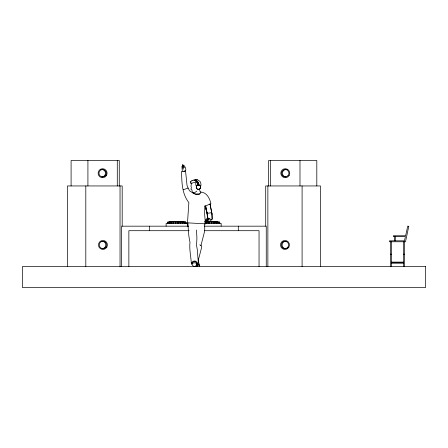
<?xml version="1.0" encoding="UTF-8"?>
<svg xmlns="http://www.w3.org/2000/svg" width="448" height="448" viewBox="0 0 448 448"><rect width="100%" height="100%" fill="white"/><g stroke="black" fill="none" stroke-linecap="round" stroke-linejoin="round"><path stroke-width="0.67" d="M207.183 213.388L207.351 217.594L207.71 218.126L208.398 218.725L212.106 219.794L212.016 214.155L210.006 203.991L211.77 212.626L207.183 213.388L205.094 205.99L207.183 213.388L205.649 205.996L210.941 203.56C209.541 198.1 206.842 192.422 200.508 191.957L200.015 191.43L199.483 189.056A2.145 2.145 0 0 1 196.89 188.675L196.526 188.227A2.145 2.145 0 0 1 196.342 186.592L196.594 186.082A2.145 2.145 0 0 1 197.915 185.102L199.024 185.119A2.145 2.145 0 0 1 200.519 186.665M394.402 240.822L394.514 236.583M395.242 240.822L395.354 236.583M191.694 263.805C191.464 260.932 196.028 259.711 197.053 262.578L196.784 264.617L195.787 265.524L197.12 266.274L197.378 264.942L196.829 262.774L195.194 261.598L192.797 262.074L191.694 263.805L192.612 265.462L193.838 266.487L197.316 266.594M196.862 188.675A2.145 2.145 0 0 0 198.369 189.33C199.718 189.375 200.917 187.986 200.486 186.665A2.145 2.145 0 0 0 196.56 186.082M200.945 245.582L204.322 232.445L204.736 229.779L204.674 223.798L187.494 222.852L188.86 202.614C181.91 193.782 181.675 182.028 181.647 171.287C186.206 172.082 186.911 169.809 184.47 165.906L182.605 164.707L182.409 165.273L183.484 167.317L183.131 169.266L182.515 166.421L181.91 166.376L182.302 171.069M200.245 188.289L200.463 187.774M199.27 266.594L199.746 265.776L199.461 264.818L197.792 263.978M196.504 186.29L195.899 185.422L195.664 182.476L192.78 182.778L191.397 183.814L190.971 186.211L191.453 187.757L190.87 189.174L191.828 189.65L192.354 192.125L192.836 192.601L194.88 192.5L196.818 191.15M211.546 219.576L210.454 221.01C207.189 222.118 202.39 221.934 208.393 220.304L208.611 219.694C204.557 221.693 205.358 219.895 208.594 218.753M183.288 189.734L188.199 188.059L189.515 190.82C192.836 192.769 197.618 197.154 200.984 192.718L200.508 191.957M191.867 264.13C192.892 262.646 195.266 262.282 196.582 263.575L196.885 264.258M205.498 220.147L205.845 220.45M210.056 221.127L208.202 221.682M208.163 217.874L205.75 219.391M207.967 219.615L208.477 219.257M199.657 189.246L200.071 188.507M196.538 266.487L197.12 266.274M191.766 262.97L191.307 263.088C190.932 256.29 189.146 249.267 190.002 242.256C188.479 235.889 188.283 229.32 187.925 222.818M199.87 193.911L195.345 193.973L192.724 192.758M183.775 171.164L185.556 171.035L187.034 185.478L188.037 188.082M197.254 265.67L199.746 265.776M200.491 186.732C201.387 185.074 200.922 183.014 200.021 181.418L196.795 179.278L196.98 179.911L195.373 179.648L195.322 179.99A5.93 5.886 -49.2 0 1 199.002 185.119A5.902 5.897 -90 0 0 195.322 179.99L194.023 179.732L194.09 180.202A5.74 5.701 -50.7 0 1 197.893 185.102L197.915 185.102A5.712 5.712 -90 0 0 194.09 180.202L192.802 180.247L192.707 180.656L191.699 180.398L191.649 181.014L190.562 181.468L190.837 181.608L190.333 182.263L190.954 182.56L190.512 183.226L191.229 183.014L191.671 183.361M169.49 221.726L184.218 221.726M204.686 221.726L217.778 221.726M167.95 221.878L185.752 221.878M204.686 221.878L219.313 221.878M205.223 223.412L221.15 223.412L221.15 226.173M188.714 226.173L121.654 226.173L121.654 266.594M204.282 226.173L266.252 226.173L266.252 266.594M189.112 230.703L128.862 230.703L128.862 266.594M204.282 230.703L259.045 230.703L259.045 266.594M390.477 254.178L391.395 254.178M403.53 254.178L404.449 254.178M391.395 262.102L403.53 262.102M391.395 262.36L403.53 262.36M391.395 262.612L403.53 262.612M391.395 262.814L403.53 262.814M391.395 263.066L403.53 263.066M204.674 223.798L205.481 224.045L204.607 214.099L204.826 205.985L205.649 205.996L207.603 217.078M198.576 264.085L199.237 264.292L198.794 263.189L198.436 258.457L198.912 257.886L201.762 246.882L201.494 245.958L199.814 244.815M207.71 218.126L210.106 218.966M196.442 264.908L197.523 265.362L198.24 261.71L197.299 249.721L196.566 245.414L196.907 238.134L196.521 230.014M184.363 167.675L182.717 164.819M211.602 211.618L211.77 212.626M212.016 214.155L211.848 213.147L212.201 218.736M404.449 241.763L404.449 266.594M403.53 241.763L403.53 266.594M391.395 241.763L391.395 266.594M390.477 241.763L390.477 266.594M320.466 266.594L320.466 185.948L265.709 185.948L265.709 226.167M316.809 185.948L316.809 160.496L268.638 160.496L268.638 185.948M302.092 185.948L302.092 266.594M299.986 160.496L299.986 185.948M270.62 160.496L270.62 185.948M267.87 185.948L267.87 266.594M238.302 226.173L238.302 230.703M187.583 226.173L187.583 223.412L166.118 223.412L166.118 226.173M149.604 226.173L149.604 230.703M122.192 226.167L122.192 185.948L67.435 185.948L67.435 266.594M120.036 185.948L120.036 266.594M119.263 185.948L119.263 160.496L71.092 160.496L71.092 185.948M117.286 160.496L117.286 185.948M87.92 160.496L87.92 185.948M85.809 185.948L85.809 266.594M100.862 169.663A3.679 3.674 -90 0 1 105.448 172.738A3.679 3.674 -90 0 1 101.814 176.898M101.181 241.394A3.679 3.674 -90 0 1 105.773 244.468A3.679 3.674 -90 0 1 102.133 248.629M286.093 176.898A3.679 3.674 -90 0 1 282.453 172.738A3.679 3.674 -90 0 1 287.045 169.663M287.61 248.136A3.679 3.674 -90 0 1 282.134 245.431A3.679 3.674 -90 0 1 286.72 241.394M204.954 222.118A0.616 0.42 -45.9 0 1 204.977 223.02M196.56 188.227A2.145 2.145 0 0 1 196.37 186.592M185.052 222.186L185.763 223.154L185.052 222.186M218.618 222.186L219.324 223.154L218.618 222.186M167.933 222.908C168.526 223.642 168.874 220.942 167.933 222.908M408.783 226.352L405.502 241.763L389.474 241.763L389.474 240.822L404.449 240.822L405.434 236.583L393.327 236.583L393.327 235.766L405.619 235.766L407.758 226.111L408.783 226.352M167.345 223.104L167.966 222.118L167.345 223.104M185.741 222.118L186.357 223.171L185.741 222.118M219.302 222.118L219.918 223.171L219.335 222.135M425.6 266.594L22.4 266.594L22.4 287.504L425.6 287.504L425.6 266.594M106.484 175.465A4.497 4.486 -90 0 0 102.603 168.722A4.497 4.486 -90 0 0 98.722 175.465A4.497 4.486 -90 0 0 106.484 175.465M105.218 175.823A3.679 3.674 -90 0 0 103.572 169.663A3.679 3.674 -90 0 0 99.081 174.171A3.679 3.674 -90 0 0 105.218 175.823M105.538 247.548A3.679 3.674 -90 0 0 103.891 241.394A3.679 3.674 -90 0 0 99.4 245.902A3.679 3.674 -90 0 0 105.538 247.548M106.826 247.195A4.497 4.486 -90 0 0 102.945 240.453A4.497 4.486 -90 0 0 99.058 247.195A4.497 4.486 -90 0 0 106.826 247.195M289.162 175.465A4.497 4.486 -90 0 0 285.281 168.722A4.497 4.486 -90 0 0 281.394 175.465A4.497 4.486 -90 0 0 289.162 175.465M287.874 175.823A3.679 3.674 -90 0 0 286.227 169.663A3.679 3.674 -90 0 0 281.736 174.171A3.679 3.674 -90 0 0 287.874 175.823M287.554 247.548A3.679 3.674 -90 0 0 285.908 241.394A3.679 3.674 -90 0 0 281.411 245.902A3.679 3.674 -90 0 0 287.554 247.548M288.842 247.195A4.497 4.486 -90 0 0 284.962 240.453A4.497 4.486 -90 0 0 281.075 247.195A4.497 4.486 -90 0 0 288.842 247.195M175.302 223.104A0.616 0.521 -12.5 0 0 176.249 222.645A0.616 0.521 -12.5 0 0 175.37 222.186A0.616 0.521 -12.5 0 0 175.302 223.104M169.467 223.104A0.616 0.319 -53.3 0 0 169.893 222.186A0.616 0.319 -53.3 0 0 169.12 222.645A0.616 0.319 -53.3 0 0 169.467 223.104M177.66 223.02A0.616 0.521 12.5 0 0 178.662 222.779A0.616 0.521 12.5 0 0 177.867 222.135A0.616 0.521 12.5 0 0 177.66 223.02M171.147 223.154A0.616 0.42 -45.9 0 0 171.685 222.27A0.616 0.42 -45.9 0 0 170.783 222.51A0.616 0.42 -45.9 0 0 171.147 223.154M173.18 223.171A0.616 0.487 -32.9 0 0 173.852 222.382A0.616 0.487 -32.9 0 0 172.872 222.382A0.616 0.487 -32.9 0 0 173.18 223.171M183.786 222.51A0.616 0.319 53.3 0 0 184.548 223.154A0.616 0.319 53.3 0 0 184.302 222.27A0.616 0.319 53.3 0 0 183.786 222.51M179.883 222.779A0.616 0.487 32.9 0 0 180.886 223.02A0.616 0.487 32.9 0 0 180.432 222.135A0.616 0.487 32.9 0 0 179.883 222.779M182.011 222.645A0.616 0.42 45.9 0 0 182.907 223.104A0.616 0.42 45.9 0 0 182.577 222.186A0.616 0.42 45.9 0 0 182.011 222.645M208.863 223.104A0.616 0.521 -12.5 0 0 209.81 222.645A0.616 0.521 -12.5 0 0 208.936 222.186A0.616 0.521 -12.5 0 0 208.863 223.104M211.226 223.02A0.616 0.521 12.5 0 0 212.223 222.779A0.616 0.521 12.5 0 0 211.428 222.135A0.616 0.521 12.5 0 0 211.226 223.02M206.746 223.171A0.616 0.487 -32.9 0 0 207.413 222.382A0.616 0.487 -32.9 0 0 206.433 222.382A0.616 0.487 -32.9 0 0 206.746 223.171M217.347 222.51A0.616 0.319 53.3 0 0 218.109 223.154A0.616 0.319 53.3 0 0 217.862 222.27A0.616 0.319 53.3 0 0 217.347 222.51M213.45 222.779A0.616 0.487 32.9 0 0 214.446 223.02A0.616 0.487 32.9 0 0 213.993 222.135A0.616 0.487 32.9 0 0 213.45 222.779M215.572 222.645A0.616 0.42 45.9 0 0 216.468 223.104A0.616 0.42 45.9 0 0 216.138 222.186A0.616 0.42 45.9 0 0 215.572 222.645"/></g></svg>
